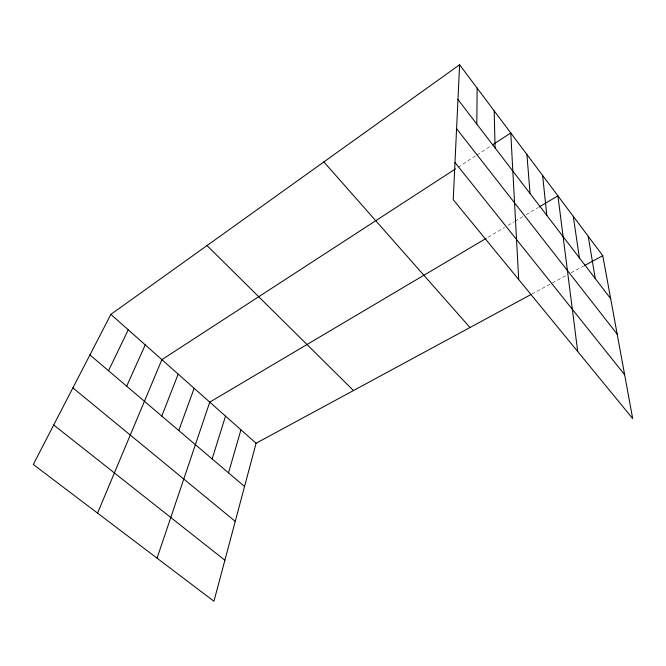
<?xml version="1.0" encoding="UTF-8"?>
<svg xmlns="http://www.w3.org/2000/svg" width="666" height="666" viewBox="0 0 666 666"><rect width="100%" height="100%" fill="white"/><g stroke="black" fill="none" stroke-linecap="round" stroke-linejoin="round"><path stroke-width="0.5" stroke-dasharray="3.33 2.5" d="M457.983 167.274L476.107 155.503M476.973 154.937L490.867 145.904M488.028 237.254L504.562 227.464M508.041 225.399L514.102 221.811M514.96 221.303L522.727 216.7M526.173 214.66L538.378 207.426M531.826 294.056L566.674 275.2M571.103 272.802L583.632 266.025"/><path stroke-width="1" d="M476.798 124.092L477.139 88.128M459.607 64.752L453.221 199.692L632.7 418.598L602.772 255.669L459.607 64.752L110.881 314.385L33.3 464.477L213.944 601.248L256.077 443.248L530.919 294.547M228.513 472.86L240.95 429.828M212.138 458.916L225.516 416.125M157.051 558.175L209.757 402.139L486.272 238.303M178.779 430.527L194.131 388.27M161.796 416.075L178.18 374.117M97.544 513.12L161.888 359.657L455.452 168.923M126.673 386.188L145.255 344.896M108.516 370.729L128.247 329.803M492.599 144.78L510.772 132.975L518.697 279.554M539.26 206.901L557.917 195.854L577.705 351.523M584.548 265.534L602.772 255.669M53.713 424.983L224.883 560.239M72.894 387.878L235.248 521.353M89.927 354.92L244.539 486.496M110.881 314.385L256.077 443.248M207.026 245.563L353.488 390.542M323.867 161.921L469.98 327.514M454.986 162.496L624.641 374.733M456.585 128.688L617.191 334.182M457.967 99.525L610.672 298.676M588.211 236.255L595.254 278.571M573.268 216.325L579.403 257.9M542.615 175.449L546.819 215.401M526.906 154.495L530.069 193.556M494.189 110.864L495.079 147.935"/></g></svg>
